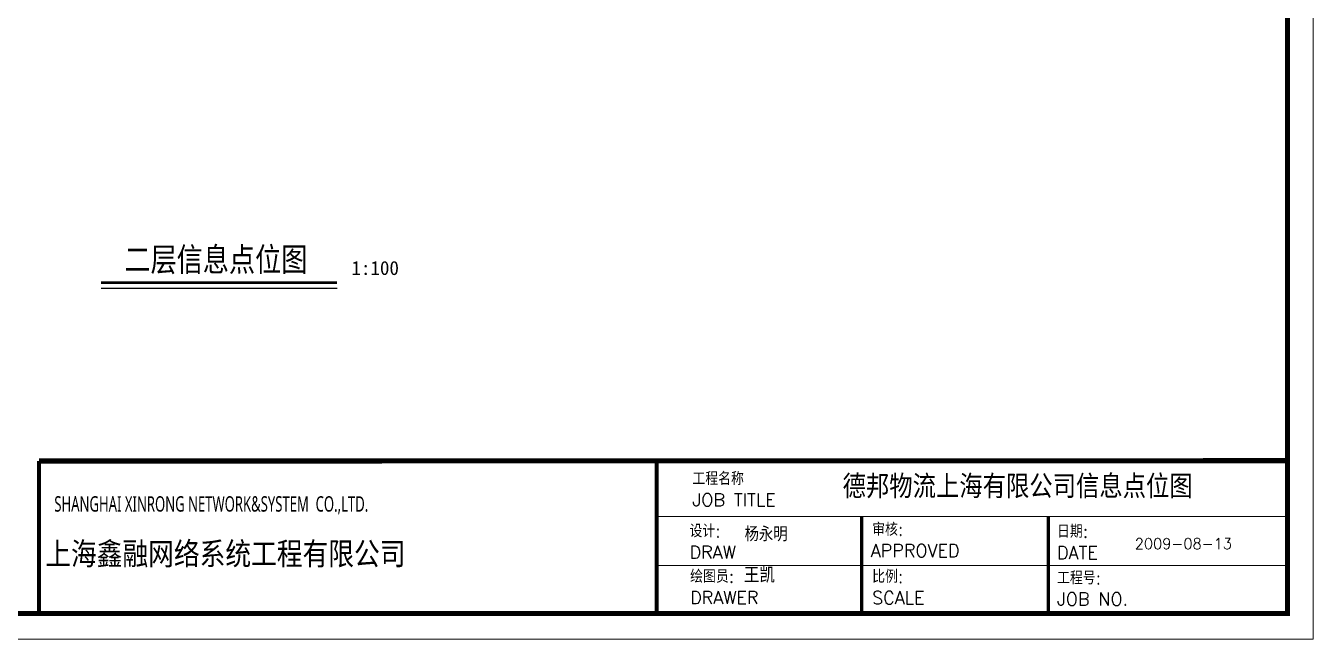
# Model space of a CAD drawing. Header units: millimetres. Extents: x 526420 to 928802, y 401925 to 509768.
# Drawn here: x 621518 to 653764, y 403213 to 418581 of the extents above; entities that cross this region are included whole.
import ezdxf

# ---------------------------------------------------------------- set-up
doc = ezdxf.new("R2010")
doc.units = ezdxf.units.MM
doc.header["$LTSCALE"] = 3000
doc.header["$MEASUREMENT"] = 0
for name, color, linetype in [('4', 4, 'CONTINUOUS'), ('8', 8, 'CONTINUOUS'), ('A', 7, 'CONTINUOUS'), ('环控', 3, 'CONTINUOUS')]:
    doc.layers.add(name, color=color, linetype=linetype)
doc.styles.get("Standard").update_dxf_attribs({"font": 'romans.shx', "width": 0.65, "bigfont": 'hzfs1.shx'})
doc.styles.add('宋体', font='SimSun.ttf')

# ---------------------------------------------------------------- blocks, each defined once
blk = doc.blocks.new('日期')
at = {"layer": 'A', "linetype": 'ByBlock', "lineweight": 0}
blk.add_text('2009-08-13', height=268.1, dxfattribs=at).set_placement((577160, 406164))

msp = doc.modelspace()

# ---------------------------------------------------------------- linework, layer by layer
at = {"layer": '4', "color": 0}
msp.add_line((623405, 412008, -31883), (629315, 412008, -31883), dxfattribs=at)
at = {"layer": '4', "color": 0, "const_width": 66.7, "elevation": -31883}
msp.add_lwpolyline([(623405, 412144), (629315, 412144)], dxfattribs=at)
at = {"layer": 'A', "linetype": 'ByBlock', "lineweight": 0}
for p, q in [((637319, 406288), (653120, 406288)), ((637319, 405062), (653120, 405062))]:
    msp.add_line(p, q, dxfattribs=at)
for points in [[(653764, 442782), (598341, 442782), (598341, 403213), (653764, 403213)], [(598986, 403857), (653120, 403857), (653120, 442138), (598986, 442138)]]:
    msp.add_lwpolyline(points, close=True, dxfattribs=at)
at = {"layer": 'A', "linetype": 'ByBlock', "lineweight": 0, "const_width": 129}
msp.add_lwpolyline([(598986, 403857), (653120, 403857), (653120, 442138), (598986, 442138)], close=True, dxfattribs=at)
at = {"layer": 'A', "linetype": 'ByBlock', "lineweight": 0}
for points, const_width in [([(621852, 407678), (653120, 407685)], 129), ([(621852, 407678), (621852, 403850)], 103), ([(637319, 407685), (637319, 403857)], 103), ([(642455, 403857), (642455, 406288)], 77.3), ([(647130, 403857), (647130, 406288)], 77.3)]:
    msp.add_lwpolyline(points, dxfattribs=dict(at, const_width=const_width))

# ---------------------------------------------------------------- block references
at = {"layer": '环控', "color": 4}
msp.add_blockref('日期', (72133, -691), dxfattribs=at)

# ---------------------------------------------------------------- texts
at = {"layer": '4', "color": 0, "style": '宋体'}
msp.add_text('1:100', height=350, dxfattribs=at).set_placement((629674, 412338, -31883))
at = {"layer": '8', "color": 0, "style": '宋体', "width": 0.8}
msp.add_text('二层信息点位图', height=600, dxfattribs=at).set_placement((623989, 412427, -31883))
at = {"layer": 'A', "linetype": 'ByBlock', "lineweight": 0}
for s, height, p in [('工程名称', 322.2, (638216, 407076)), ('德邦物流上海有限公司信息点位图', 584.58, (641977, 406745)), ('JOB TITLE', 322.2, (638216, 406544)), ('设计:', 322.2, (638143, 405764)), ('杨永明', 359.3, (639522, 405667)), ('审核:', 322.2, (642717, 405803)), ('日期:', 322.2, (647347, 405755)), ('上海鑫融网络系统工程有限公司', 644.45, (622006, 405010)), ('DRAW', 322.2, (638143, 405232)), ('APPROVED', 322.2, (642682, 405272)), ('DATE', 322.2, (647347, 405223)), ('王凯', 389.3, (639503, 404626)), ('绘图员:', 322.2, (638158, 404627)), ('比例:', 322.2, (642717, 404623)), ('工程号:', 322.2, (647347, 404589)), ('DRAWER', 322.2, (638158, 404096)), ('SCALE', 322.2, (642717, 404091)), ('JOB NO.', 322.2, (647347, 404058))]:
    msp.add_text(s, height=height, dxfattribs=at).set_placement(p)
at = {"layer": 'A', "linetype": 'ByBlock', "lineweight": 0, "insert": (622233, 406796), "char_height": 386.672, "width": 20453.43, "attachment_point": 1}
msp.add_mtext('{\\fLucida Handwriting|b0|i0|c0|p66;SHANGHAI \\fLucida Handwriting|b0|i0|c134|p66;XINRONG\\fLucida Handwriting|b0|i0|c0|p66; NETWORK&SYSTEM  CO.,LTD.}', dxfattribs=at)

doc.saveas('drawing.dxf')
